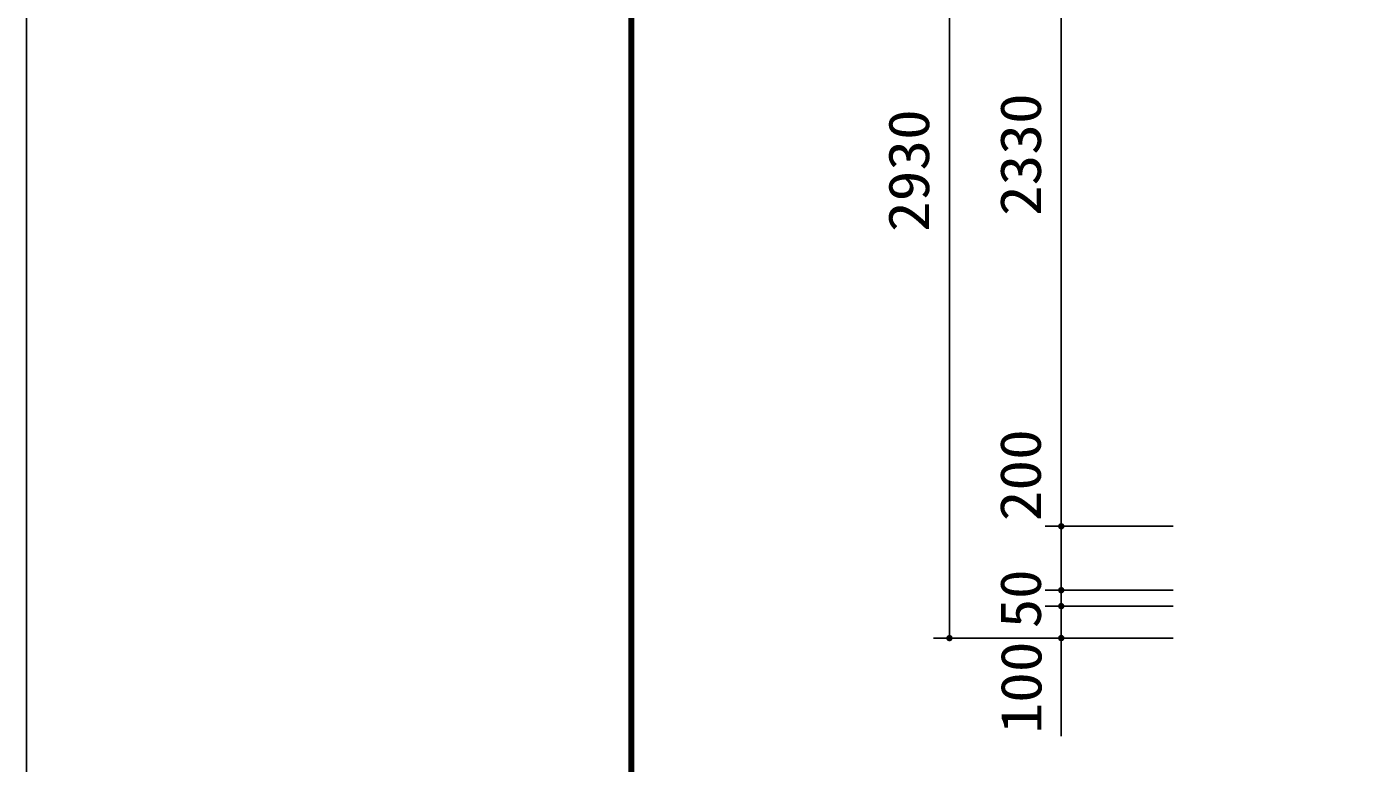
# Model space of a CAD drawing. Units: millimetres, scale not verified. Extents: x -14850 to 14850, y -10500 to 10500.
# Drawn here: x -14850 to -10681, y -6554 to -4248 of the extents above; entities that cross this region are included whole.
import ezdxf
from ezdxf.enums import TextEntityAlignment as Align

# ---------------------------------------------------------------- set-up
doc = ezdxf.new("R2010")
doc.units = ezdxf.units.MM
doc.header["$LTSCALE"] = 50
for name, color, linetype, lineweight in [('0-2_製作', 5, 'Continuous', 25), ('0-5_図面枠', 7, 'Continuous', 25), ('0-6_Axis_waku', 7, 'Continuous', 25)]:
    doc.layers.add(name, color=color, linetype=linetype, lineweight=lineweight)
doc.styles.add('ＭＳ ゴシック', font='')
doc.styles.get('ＭＳ ゴシック').set_extended_font_data('MS Gothic')

msp = doc.modelspace()

# ---------------------------------------------------------------- linework, layer by layer
at = {"layer": '0-2_製作', "color": 2}
for p, q in [((-11960.86, -3232.29), (-11960.86, -6162.29)), ((-11610.86, -3482.29), (-11610.86, -5812.29)), ((-11660.86, -5812.29), (-11260.86, -5812.29)), ((-11610.86, -5812.29), (-11610.86, -6012.29)), ((-11660.86, -6012.29), (-11260.86, -6012.29)), ((-11610.86, -6012.29), (-11610.86, -6062.29)), ((-11660.86, -6062.29), (-11260.86, -6062.29)), ((-11610.86, -6062.29), (-11610.86, -6162.29)), ((-12010.86, -6162.29), (-11260.86, -6162.29)), ((-11610.86, -6162.29), (-11610.86, -6468.84))]:
    msp.add_line(p, q, dxfattribs=at)
at = {"layer": '0-2_製作'}
for points in [[(-11620.84, -5811.66), (-11610.86, -5812.29), (-11620.86, -5812.29)], [(-11620.86, -5812.29), (-11617.23, -5819.99), (-11620.78, -5813.54)], [(-11620.86, -5812.29), (-11616.22, -5820.73), (-11617.23, -5819.99)], [(-11610.86, -5812.29), (-11616.22, -5820.73), (-11620.86, -5812.29)], [(-11620.68, -5810.41), (-11610.86, -5812.29), (-11620.84, -5811.66)], [(-11620.78, -5813.54), (-11618.15, -5819.13), (-11620.54, -5814.77)], [(-11620.78, -5813.54), (-11617.23, -5819.99), (-11618.15, -5819.13)], [(-11620.37, -5809.2), (-11610.86, -5812.29), (-11620.68, -5810.41)], [(-11620.54, -5814.77), (-11618.95, -5818.16), (-11620.16, -5815.97)], [(-11620.54, -5814.77), (-11618.15, -5819.13), (-11618.95, -5818.16)], [(-11619.91, -5808.03), (-11610.86, -5812.29), (-11620.37, -5809.2)], [(-11620.16, -5815.97), (-11618.95, -5818.16), (-11619.62, -5817.1)], [(-11619.3, -5806.93), (-11610.86, -5812.29), (-11619.91, -5808.03)], [(-11618.56, -5805.91), (-11610.86, -5812.29), (-11619.3, -5806.93)], [(-11617.7, -5805), (-11610.86, -5812.29), (-11618.56, -5805.91)], [(-11616.74, -5804.2), (-11610.86, -5812.29), (-11617.7, -5805)], [(-11615.68, -5803.52), (-11610.86, -5812.29), (-11616.74, -5804.2)], [(-11610.86, -5812.29), (-11615.12, -5821.33), (-11616.22, -5820.73)], [(-11614.54, -5802.99), (-11610.86, -5812.29), (-11615.68, -5803.52)], [(-11610.86, -5812.29), (-11613.95, -5821.8), (-11615.12, -5821.33)], [(-11614.54, -5802.99), (-11610.86, -5802.29), (-11610.86, -5812.29)], [(-11613.35, -5802.6), (-11610.86, -5802.29), (-11614.54, -5802.99)], [(-11610.86, -5812.29), (-11612.73, -5822.11), (-11613.95, -5821.8)], [(-11612.11, -5802.36), (-11610.86, -5802.29), (-11613.35, -5802.6)], [(-11610.86, -5812.29), (-11611.49, -5822.27), (-11612.73, -5822.11)], [(-11610.86, -5812.29), (-11610.86, -5822.29), (-11611.49, -5822.27)], [(-11610.86, -5802.29), (-11600.86, -5812.29), (-11610.86, -5812.29)], [(-11610.23, -5802.31), (-11600.86, -5812.29), (-11610.86, -5802.29)], [(-11610.86, -5812.29), (-11609.61, -5822.21), (-11610.86, -5822.29)], [(-11610.86, -5812.29), (-11608.37, -5821.97), (-11609.61, -5822.21)], [(-11610.86, -5812.29), (-11607.18, -5821.58), (-11608.37, -5821.97)], [(-11610.86, -5812.29), (-11606.04, -5821.05), (-11607.18, -5821.58)], [(-11600.86, -5812.29), (-11606.04, -5821.05), (-11610.86, -5812.29)], [(-11608.98, -5802.46), (-11600.86, -5812.29), (-11610.23, -5802.31)], [(-11607.77, -5802.78), (-11600.86, -5812.29), (-11608.98, -5802.46)], [(-11606.6, -5803.24), (-11600.86, -5812.29), (-11607.77, -5802.78)], [(-11605.5, -5803.84), (-11600.86, -5812.29), (-11606.6, -5803.24)], [(-11600.86, -5812.29), (-11604.98, -5820.38), (-11606.04, -5821.05)], [(-11604.48, -5804.58), (-11600.86, -5812.29), (-11605.5, -5803.84)], [(-11600.86, -5812.29), (-11604.01, -5819.58), (-11604.98, -5820.38)], [(-11604.48, -5804.58), (-11600.94, -5811.03), (-11600.86, -5812.29)], [(-11603.57, -5805.44), (-11600.94, -5811.03), (-11604.48, -5804.58)], [(-11600.86, -5812.29), (-11603.15, -5818.66), (-11604.01, -5819.58)], [(-11603.57, -5805.44), (-11601.17, -5809.8), (-11600.94, -5811.03)], [(-11602.77, -5806.41), (-11601.17, -5809.8), (-11603.57, -5805.44)], [(-11600.86, -5812.29), (-11602.42, -5817.64), (-11603.15, -5818.66)], [(-11602.77, -5806.41), (-11601.56, -5808.6), (-11601.17, -5809.8)], [(-11602.1, -5807.47), (-11601.56, -5808.6), (-11602.77, -5806.41)], [(-11600.86, -5812.29), (-11601.81, -5816.54), (-11602.42, -5817.64)], [(-11600.86, -5812.29), (-11601.35, -5815.38), (-11601.81, -5816.54)], [(-11600.86, -5812.29), (-11601.04, -5814.16), (-11601.35, -5815.38)], [(-11600.86, -5812.29), (-11600.88, -5812.91), (-11601.04, -5814.16)], [(-11615.68, -6003.52), (-11610.86, -6012.29), (-11616.74, -6004.2)], [(-11614.54, -6002.99), (-11610.86, -6012.29), (-11615.68, -6003.52)], [(-11614.54, -6002.99), (-11610.86, -6002.29), (-11610.86, -6012.29)], [(-11613.35, -6002.6), (-11610.86, -6002.29), (-11614.54, -6002.99)], [(-11612.11, -6002.37), (-11610.86, -6002.29), (-11613.35, -6002.6)], [(-11610.86, -6002.29), (-11600.86, -6012.29), (-11610.86, -6012.29)], [(-11610.23, -6002.31), (-11600.86, -6012.29), (-11610.86, -6002.29)], [(-11608.98, -6002.46), (-11600.86, -6012.29), (-11610.23, -6002.31)], [(-11607.77, -6002.78), (-11600.86, -6012.29), (-11608.98, -6002.46)], [(-11606.6, -6003.24), (-11600.86, -6012.29), (-11607.77, -6002.78)], [(-11605.5, -6003.84), (-11600.86, -6012.29), (-11606.6, -6003.24)], [(-11604.48, -6004.58), (-11600.86, -6012.29), (-11605.5, -6003.84)], [(-11620.84, -6011.66), (-11610.86, -6012.29), (-11620.86, -6012.29)], [(-11620.86, -6012.29), (-11617.23, -6019.99), (-11620.78, -6013.54)], [(-11620.86, -6012.29), (-11616.22, -6020.73), (-11617.23, -6019.99)], [(-11610.86, -6012.29), (-11616.22, -6020.73), (-11620.86, -6012.29)], [(-11620.68, -6010.41), (-11610.86, -6012.29), (-11620.84, -6011.66)], [(-11620.78, -6013.54), (-11618.15, -6019.13), (-11620.54, -6014.77)], [(-11620.78, -6013.54), (-11617.23, -6019.99), (-11618.15, -6019.13)], [(-11620.37, -6009.2), (-11610.86, -6012.29), (-11620.68, -6010.41)], [(-11620.54, -6014.77), (-11618.95, -6018.16), (-11620.16, -6015.97)], [(-11620.54, -6014.77), (-11618.15, -6019.13), (-11618.95, -6018.16)], [(-11619.91, -6008.03), (-11610.86, -6012.29), (-11620.37, -6009.2)], [(-11620.16, -6015.97), (-11618.95, -6018.16), (-11619.62, -6017.1)], [(-11619.3, -6006.93), (-11610.86, -6012.29), (-11619.91, -6008.03)], [(-11618.56, -6005.91), (-11610.86, -6012.29), (-11619.3, -6006.93)], [(-11617.7, -6005), (-11610.86, -6012.29), (-11618.56, -6005.91)], [(-11616.74, -6004.2), (-11610.86, -6012.29), (-11617.7, -6005)], [(-11610.86, -6012.29), (-11615.12, -6021.33), (-11616.22, -6020.73)], [(-11610.86, -6012.29), (-11613.95, -6021.8), (-11615.12, -6021.33)], [(-11610.86, -6012.29), (-11612.73, -6022.11), (-11613.95, -6021.8)], [(-11610.86, -6012.29), (-11611.49, -6022.27), (-11612.73, -6022.11)], [(-11610.86, -6012.29), (-11610.86, -6022.29), (-11611.49, -6022.27)], [(-11610.86, -6012.29), (-11609.61, -6022.21), (-11610.86, -6022.29)], [(-11610.86, -6012.29), (-11608.37, -6021.97), (-11609.61, -6022.21)], [(-11610.86, -6012.29), (-11607.18, -6021.58), (-11608.37, -6021.97)], [(-11610.86, -6012.29), (-11606.04, -6021.05), (-11607.18, -6021.58)], [(-11600.86, -6012.29), (-11606.04, -6021.05), (-11610.86, -6012.29)], [(-11600.86, -6012.29), (-11604.98, -6020.38), (-11606.04, -6021.05)], [(-11600.86, -6012.29), (-11604.01, -6019.58), (-11604.98, -6020.38)], [(-11604.48, -6004.58), (-11600.94, -6011.03), (-11600.86, -6012.29)], [(-11603.57, -6005.44), (-11600.94, -6011.03), (-11604.48, -6004.58)], [(-11600.86, -6012.29), (-11603.15, -6018.66), (-11604.01, -6019.58)], [(-11603.57, -6005.44), (-11601.17, -6009.8), (-11600.94, -6011.03)], [(-11602.77, -6006.41), (-11601.17, -6009.8), (-11603.57, -6005.44)], [(-11600.86, -6012.29), (-11602.42, -6017.64), (-11603.15, -6018.66)], [(-11602.77, -6006.41), (-11601.56, -6008.61), (-11601.17, -6009.8)], [(-11602.1, -6007.47), (-11601.56, -6008.61), (-11602.77, -6006.41)], [(-11600.86, -6012.29), (-11601.81, -6016.54), (-11602.42, -6017.64)], [(-11600.86, -6012.29), (-11601.35, -6015.38), (-11601.81, -6016.54)], [(-11600.86, -6012.29), (-11601.04, -6014.16), (-11601.35, -6015.38)], [(-11600.86, -6012.29), (-11600.88, -6012.91), (-11601.04, -6014.16)], [(-11620.84, -6061.66), (-11610.86, -6062.29), (-11620.86, -6062.29)], [(-11620.86, -6062.29), (-11617.23, -6069.99), (-11620.78, -6063.54)], [(-11620.86, -6062.29), (-11616.22, -6070.73), (-11617.23, -6069.99)], [(-11610.86, -6062.29), (-11616.22, -6070.73), (-11620.86, -6062.29)], [(-11620.68, -6060.41), (-11610.86, -6062.29), (-11620.84, -6061.66)], [(-11620.78, -6063.54), (-11618.15, -6069.13), (-11620.54, -6064.77)], [(-11620.78, -6063.54), (-11617.23, -6069.99), (-11618.15, -6069.13)], [(-11620.37, -6059.2), (-11610.86, -6062.29), (-11620.68, -6060.41)], [(-11620.54, -6064.77), (-11618.95, -6068.16), (-11620.16, -6065.97)], [(-11620.54, -6064.77), (-11618.15, -6069.13), (-11618.95, -6068.16)], [(-11619.91, -6058.03), (-11610.86, -6062.29), (-11620.37, -6059.2)], [(-11620.16, -6065.97), (-11618.95, -6068.16), (-11619.62, -6067.1)], [(-11619.3, -6056.93), (-11610.86, -6062.29), (-11619.91, -6058.03)], [(-11618.56, -6055.91), (-11610.86, -6062.29), (-11619.3, -6056.93)], [(-11617.7, -6055), (-11610.86, -6062.29), (-11618.56, -6055.91)], [(-11616.74, -6054.2), (-11610.86, -6062.29), (-11617.7, -6055)], [(-11615.68, -6053.52), (-11610.86, -6062.29), (-11616.74, -6054.2)], [(-11610.86, -6062.29), (-11615.12, -6071.33), (-11616.22, -6070.73)], [(-11614.54, -6052.99), (-11610.86, -6062.29), (-11615.68, -6053.52)], [(-11610.86, -6062.29), (-11613.95, -6071.8), (-11615.12, -6071.33)], [(-11614.54, -6052.99), (-11610.86, -6052.29), (-11610.86, -6062.29)], [(-11613.35, -6052.6), (-11610.86, -6052.29), (-11614.54, -6052.99)], [(-11610.86, -6062.29), (-11612.73, -6072.11), (-11613.95, -6071.8)], [(-11612.11, -6052.37), (-11610.86, -6052.29), (-11613.35, -6052.6)], [(-11610.86, -6062.29), (-11611.49, -6072.27), (-11612.73, -6072.11)], [(-11610.86, -6062.29), (-11610.86, -6072.29), (-11611.49, -6072.27)], [(-11610.86, -6052.29), (-11600.86, -6062.29), (-11610.86, -6062.29)], [(-11610.23, -6052.31), (-11600.86, -6062.29), (-11610.86, -6052.29)], [(-11610.86, -6062.29), (-11609.61, -6072.21), (-11610.86, -6072.29)], [(-11610.86, -6062.29), (-11608.37, -6071.97), (-11609.61, -6072.21)], [(-11610.86, -6062.29), (-11607.18, -6071.58), (-11608.37, -6071.97)], [(-11610.86, -6062.29), (-11606.04, -6071.05), (-11607.18, -6071.58)], [(-11600.86, -6062.29), (-11606.04, -6071.05), (-11610.86, -6062.29)], [(-11608.98, -6052.46), (-11600.86, -6062.29), (-11610.23, -6052.31)], [(-11607.77, -6052.78), (-11600.86, -6062.29), (-11608.98, -6052.46)], [(-11606.6, -6053.24), (-11600.86, -6062.29), (-11607.77, -6052.78)], [(-11605.5, -6053.84), (-11600.86, -6062.29), (-11606.6, -6053.24)], [(-11600.86, -6062.29), (-11604.98, -6070.38), (-11606.04, -6071.05)], [(-11604.48, -6054.58), (-11600.86, -6062.29), (-11605.5, -6053.84)], [(-11600.86, -6062.29), (-11604.01, -6069.58), (-11604.98, -6070.38)], [(-11604.48, -6054.58), (-11600.94, -6061.03), (-11600.86, -6062.29)], [(-11603.57, -6055.44), (-11600.94, -6061.03), (-11604.48, -6054.58)], [(-11600.86, -6062.29), (-11603.15, -6068.66), (-11604.01, -6069.58)], [(-11603.57, -6055.44), (-11601.17, -6059.8), (-11600.94, -6061.03)], [(-11602.77, -6056.41), (-11601.17, -6059.8), (-11603.57, -6055.44)], [(-11600.86, -6062.29), (-11602.42, -6067.64), (-11603.15, -6068.66)], [(-11602.77, -6056.41), (-11601.56, -6058.61), (-11601.17, -6059.8)], [(-11602.1, -6057.47), (-11601.56, -6058.61), (-11602.77, -6056.41)], [(-11600.86, -6062.29), (-11601.81, -6066.54), (-11602.42, -6067.64)], [(-11600.86, -6062.29), (-11601.35, -6065.38), (-11601.81, -6066.54)], [(-11600.86, -6062.29), (-11601.04, -6064.16), (-11601.35, -6065.38)], [(-11600.86, -6062.29), (-11600.88, -6062.91), (-11601.04, -6064.16)], [(-11970.84, -6161.66), (-11960.86, -6162.29), (-11970.86, -6162.29)], [(-11970.86, -6162.29), (-11967.23, -6169.99), (-11970.78, -6163.54)], [(-11970.86, -6162.29), (-11966.22, -6170.73), (-11967.23, -6169.99)], [(-11960.86, -6162.29), (-11966.22, -6170.73), (-11970.86, -6162.29)], [(-11970.68, -6160.41), (-11960.86, -6162.29), (-11970.84, -6161.66)], [(-11970.78, -6163.54), (-11968.15, -6169.13), (-11970.54, -6164.77)], [(-11970.78, -6163.54), (-11967.23, -6169.99), (-11968.15, -6169.13)], [(-11970.37, -6159.2), (-11960.86, -6162.29), (-11970.68, -6160.41)], [(-11970.54, -6164.77), (-11968.95, -6168.16), (-11970.16, -6165.97)], [(-11970.54, -6164.77), (-11968.15, -6169.13), (-11968.95, -6168.16)], [(-11969.91, -6158.03), (-11960.86, -6162.29), (-11970.37, -6159.2)], [(-11970.16, -6165.97), (-11968.95, -6168.16), (-11969.62, -6167.1)], [(-11969.3, -6156.93), (-11960.86, -6162.29), (-11969.91, -6158.03)], [(-11968.56, -6155.91), (-11960.86, -6162.29), (-11969.3, -6156.93)], [(-11967.7, -6155), (-11960.86, -6162.29), (-11968.56, -6155.91)], [(-11966.74, -6154.2), (-11960.86, -6162.29), (-11967.7, -6155)], [(-11965.68, -6153.52), (-11960.86, -6162.29), (-11966.74, -6154.2)], [(-11960.86, -6162.29), (-11965.12, -6171.33), (-11966.22, -6170.73)], [(-11964.54, -6152.99), (-11960.86, -6162.29), (-11965.68, -6153.52)], [(-11960.86, -6162.29), (-11963.95, -6171.8), (-11965.12, -6171.33)], [(-11964.54, -6152.99), (-11960.86, -6152.29), (-11960.86, -6162.29)], [(-11963.35, -6152.6), (-11960.86, -6152.29), (-11964.54, -6152.99)], [(-11960.86, -6162.29), (-11962.73, -6172.11), (-11963.95, -6171.8)], [(-11962.11, -6152.36), (-11960.86, -6152.29), (-11963.35, -6152.6)], [(-11960.86, -6162.29), (-11961.49, -6172.27), (-11962.73, -6172.11)], [(-11960.86, -6162.29), (-11960.86, -6172.29), (-11961.49, -6172.27)], [(-11960.86, -6152.29), (-11950.86, -6162.29), (-11960.86, -6162.29)], [(-11960.23, -6152.31), (-11950.86, -6162.29), (-11960.86, -6152.29)], [(-11960.86, -6162.29), (-11959.61, -6172.21), (-11960.86, -6172.29)], [(-11960.86, -6162.29), (-11958.37, -6171.97), (-11959.61, -6172.21)], [(-11960.86, -6162.29), (-11957.18, -6171.58), (-11958.37, -6171.97)], [(-11960.86, -6162.29), (-11956.04, -6171.05), (-11957.18, -6171.58)], [(-11950.86, -6162.29), (-11956.04, -6171.05), (-11960.86, -6162.29)], [(-11958.98, -6152.46), (-11950.86, -6162.29), (-11960.23, -6152.31)], [(-11957.77, -6152.78), (-11950.86, -6162.29), (-11958.98, -6152.46)], [(-11956.6, -6153.24), (-11950.86, -6162.29), (-11957.77, -6152.78)], [(-11955.5, -6153.84), (-11950.86, -6162.29), (-11956.6, -6153.24)], [(-11950.86, -6162.29), (-11954.98, -6170.38), (-11956.04, -6171.05)], [(-11954.48, -6154.58), (-11950.86, -6162.29), (-11955.5, -6153.84)], [(-11950.86, -6162.29), (-11954.01, -6169.58), (-11954.98, -6170.38)], [(-11954.48, -6154.58), (-11950.94, -6161.03), (-11950.86, -6162.29)], [(-11953.57, -6155.44), (-11950.94, -6161.03), (-11954.48, -6154.58)], [(-11950.86, -6162.29), (-11953.15, -6168.66), (-11954.01, -6169.58)], [(-11953.57, -6155.44), (-11951.17, -6159.8), (-11950.94, -6161.03)], [(-11952.77, -6156.41), (-11951.17, -6159.8), (-11953.57, -6155.44)], [(-11950.86, -6162.29), (-11952.42, -6167.64), (-11953.15, -6168.66)], [(-11952.77, -6156.41), (-11951.56, -6158.6), (-11951.17, -6159.8)], [(-11952.1, -6157.47), (-11951.56, -6158.6), (-11952.77, -6156.41)], [(-11950.86, -6162.29), (-11951.81, -6166.54), (-11952.42, -6167.64)], [(-11950.86, -6162.29), (-11951.35, -6165.38), (-11951.81, -6166.54)], [(-11950.86, -6162.29), (-11951.04, -6164.16), (-11951.35, -6165.38)], [(-11950.86, -6162.29), (-11950.88, -6162.91), (-11951.04, -6164.16)], [(-11620.84, -6161.66), (-11610.86, -6162.29), (-11620.86, -6162.29)], [(-11620.86, -6162.29), (-11617.23, -6169.99), (-11620.78, -6163.54)], [(-11620.86, -6162.29), (-11616.22, -6170.73), (-11617.23, -6169.99)], [(-11610.86, -6162.29), (-11616.22, -6170.73), (-11620.86, -6162.29)], [(-11620.68, -6160.41), (-11610.86, -6162.29), (-11620.84, -6161.66)], [(-11620.78, -6163.54), (-11618.15, -6169.13), (-11620.54, -6164.77)], [(-11620.78, -6163.54), (-11617.23, -6169.99), (-11618.15, -6169.13)], [(-11620.37, -6159.2), (-11610.86, -6162.29), (-11620.68, -6160.41)], [(-11620.54, -6164.77), (-11618.95, -6168.16), (-11620.16, -6165.97)], [(-11620.54, -6164.77), (-11618.15, -6169.13), (-11618.95, -6168.16)], [(-11619.91, -6158.03), (-11610.86, -6162.29), (-11620.37, -6159.2)], [(-11620.16, -6165.97), (-11618.95, -6168.16), (-11619.62, -6167.1)], [(-11619.3, -6156.93), (-11610.86, -6162.29), (-11619.91, -6158.03)], [(-11618.56, -6155.91), (-11610.86, -6162.29), (-11619.3, -6156.93)], [(-11617.7, -6155), (-11610.86, -6162.29), (-11618.56, -6155.91)], [(-11616.74, -6154.2), (-11610.86, -6162.29), (-11617.7, -6155)], [(-11615.68, -6153.52), (-11610.86, -6162.29), (-11616.74, -6154.2)], [(-11610.86, -6162.29), (-11615.12, -6171.33), (-11616.22, -6170.73)], [(-11614.54, -6152.99), (-11610.86, -6162.29), (-11615.68, -6153.52)], [(-11610.86, -6162.29), (-11613.95, -6171.8), (-11615.12, -6171.33)], [(-11614.54, -6152.99), (-11610.86, -6152.29), (-11610.86, -6162.29)], [(-11613.35, -6152.6), (-11610.86, -6152.29), (-11614.54, -6152.99)], [(-11610.86, -6162.29), (-11612.73, -6172.11), (-11613.95, -6171.8)], [(-11612.11, -6152.36), (-11610.86, -6152.29), (-11613.35, -6152.6)], [(-11610.86, -6162.29), (-11611.49, -6172.27), (-11612.73, -6172.11)], [(-11610.86, -6162.29), (-11610.86, -6172.29), (-11611.49, -6172.27)], [(-11610.86, -6152.29), (-11600.86, -6162.29), (-11610.86, -6162.29)], [(-11610.23, -6152.31), (-11600.86, -6162.29), (-11610.86, -6152.29)], [(-11610.86, -6162.29), (-11609.61, -6172.21), (-11610.86, -6172.29)], [(-11610.86, -6162.29), (-11608.37, -6171.97), (-11609.61, -6172.21)], [(-11610.86, -6162.29), (-11607.18, -6171.58), (-11608.37, -6171.97)], [(-11610.86, -6162.29), (-11606.04, -6171.05), (-11607.18, -6171.58)], [(-11600.86, -6162.29), (-11606.04, -6171.05), (-11610.86, -6162.29)], [(-11608.98, -6152.46), (-11600.86, -6162.29), (-11610.23, -6152.31)], [(-11607.77, -6152.78), (-11600.86, -6162.29), (-11608.98, -6152.46)], [(-11606.6, -6153.24), (-11600.86, -6162.29), (-11607.77, -6152.78)], [(-11605.5, -6153.84), (-11600.86, -6162.29), (-11606.6, -6153.24)], [(-11600.86, -6162.29), (-11604.98, -6170.38), (-11606.04, -6171.05)], [(-11604.48, -6154.58), (-11600.86, -6162.29), (-11605.5, -6153.84)], [(-11600.86, -6162.29), (-11604.01, -6169.58), (-11604.98, -6170.38)], [(-11604.48, -6154.58), (-11600.94, -6161.03), (-11600.86, -6162.29)], [(-11603.57, -6155.44), (-11600.94, -6161.03), (-11604.48, -6154.58)], [(-11600.86, -6162.29), (-11603.15, -6168.66), (-11604.01, -6169.58)], [(-11603.57, -6155.44), (-11601.17, -6159.8), (-11600.94, -6161.03)], [(-11602.77, -6156.41), (-11601.17, -6159.8), (-11603.57, -6155.44)], [(-11600.86, -6162.29), (-11602.42, -6167.64), (-11603.15, -6168.66)], [(-11602.77, -6156.41), (-11601.56, -6158.6), (-11601.17, -6159.8)], [(-11602.1, -6157.47), (-11601.56, -6158.6), (-11602.77, -6156.41)], [(-11600.86, -6162.29), (-11601.81, -6166.54), (-11602.42, -6167.64)], [(-11600.86, -6162.29), (-11601.35, -6165.38), (-11601.81, -6166.54)], [(-11600.86, -6162.29), (-11601.04, -6164.16), (-11601.35, -6165.38)], [(-11600.86, -6162.29), (-11600.88, -6162.91), (-11601.04, -6164.16)]]:
    msp.add_solid(points, dxfattribs=at)
at = {"layer": '0-5_図面枠'}
msp.add_lwpolyline([(-14850, -10500), (14850, -10500), (14850, 10500), (-14850, 10500)], close=True, dxfattribs=at)
at = {"layer": '0-6_Axis_waku'}
for p, q in [((-12964, 9629), (-12964, -9679.01)), ((-12963, 9628), (-12963, -9678.01)), ((-12962, 9627), (-12962, -9677.01)), ((-12961, 9626), (-12961, -9676.01)), ((-12960, 9625), (-12960, -9675.01)), ((-12959, 9624), (-12959, -9674.01)), ((-12958, 9623), (-12958, -9673.01)), ((-12957, 9622), (-12957, -9672.01)), ((-12956, 9621), (-12956, -9671.01)), ((-12955, 9620), (-12955, -9670.01)), ((-12954, 9619), (-12954, -9669.01)), ((-12953, 9618), (-12953, -9668.01)), ((-12952, 9617), (-12952, -9667.01)), ((-12951, 9616), (-12951, -9666.01)), ((-12950, 9615), (-12950, -9665))]:
    msp.add_line(p, q, dxfattribs=at)

# ---------------------------------------------------------------- texts
at = {"layer": '0-2_製作', "color": 4, "style": 'ＭＳ ゴシック'}
for s, width, p in [('2330', 1.1, (-11635.86, -4841.04)), ('2930', 1.1, (-11985.86, -4891.04)), ('200', 1.1, (-11636.21, -5796.55)), ('50', 1.05, (-11635.86, -6131.04)), ('100', 1.1, (-11634.14, -6461.01))]:
    msp.add_text(s, height=128.4, rotation=90, dxfattribs=dict(at, width=width)).set_placement(p, align=Align.BOTTOM_LEFT)

doc.saveas('drawing.dxf')
